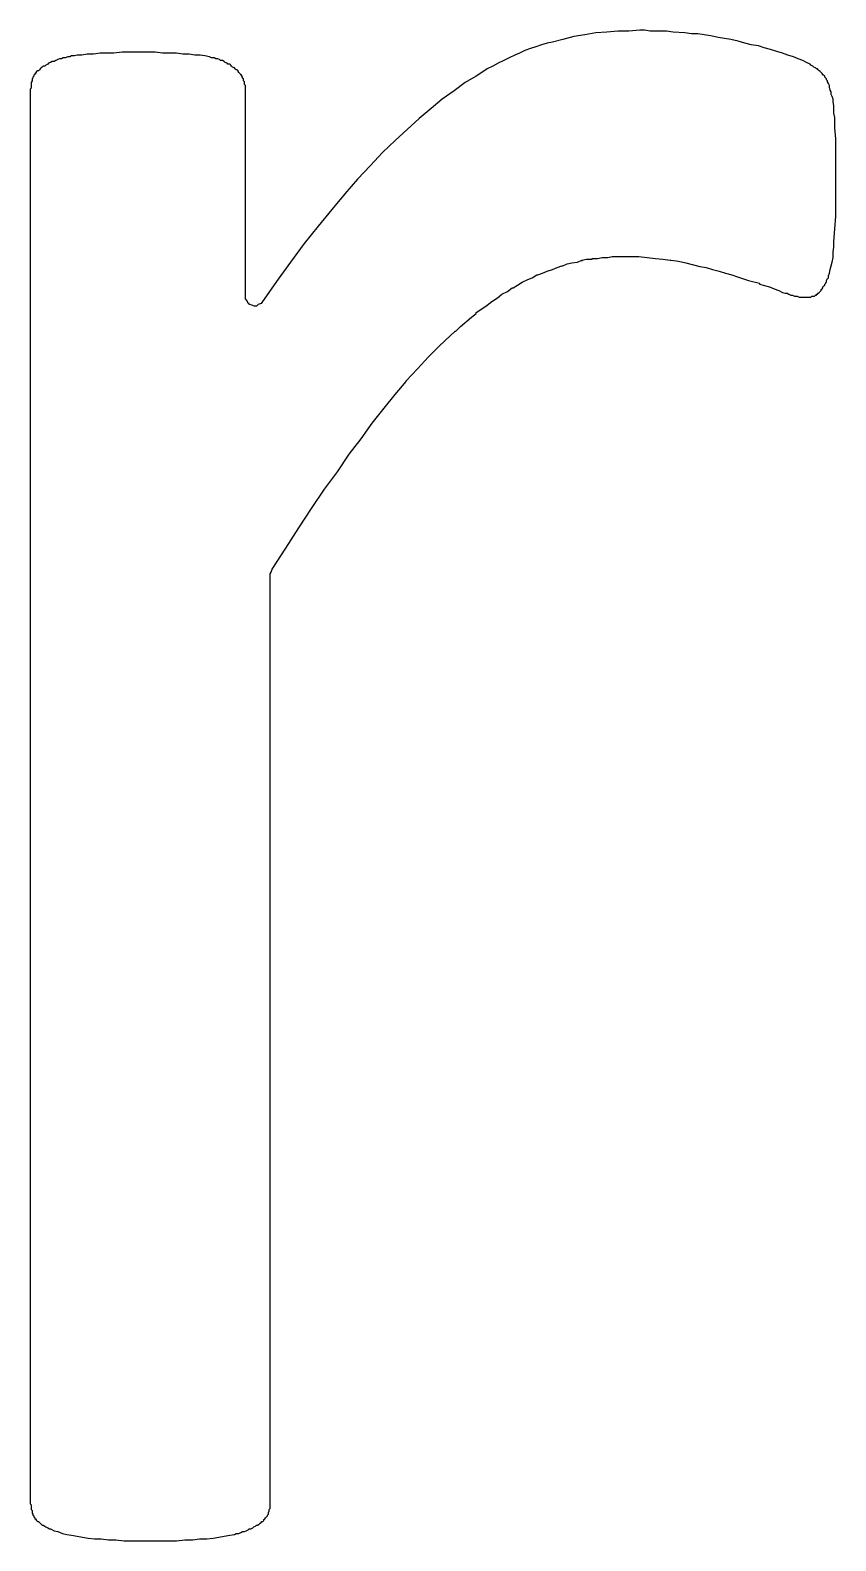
# Model space of a CAD drawing. Extents: x 114 to 420, y -150 to -26.
# Drawn here: x 129.314 to 130.19, y -147.27 to -145.628 of the extents above; entities that cross this region are included whole.
import ezdxf

# ---------------------------------------------------------------- set-up
doc = ezdxf.new("R2010")
doc.units = 0
doc.layers.add('BLACK', color=7, linetype='CONTINUOUS')

msp = doc.modelspace()

# ---------------------------------------------------------------- linework, layer by layer
at = {"layer": 'BLACK', "linetype": 'CONTINUOUS'}
for p, q in [((129.977, -145.628), (129.965, -145.629)), ((129.982, -145.628), (129.977, -145.628)), ((129.988, -145.629), (129.982, -145.628)), ((129.87, -145.644), (129.864, -145.646)), ((129.876, -145.642), (129.87, -145.644)), ((129.882, -145.641), (129.876, -145.642)), ((129.893, -145.638), (129.882, -145.641)), ((129.905, -145.635), (129.893, -145.638)), ((129.917, -145.633), (129.905, -145.635)), ((129.929, -145.631), (129.917, -145.633)), ((129.941, -145.63), (129.929, -145.631)), ((129.953, -145.629), (129.941, -145.63)), ((129.965, -145.629), (129.953, -145.629)), ((129.994, -145.629), (129.988, -145.629)), ((130, -145.629), (129.994, -145.629)), ((130.006, -145.629), (130, -145.629)), ((130.013, -145.63), (130.006, -145.629)), ((130.026, -145.631), (130.013, -145.63)), ((130.033, -145.632), (130.026, -145.631)), ((130.04, -145.632), (130.033, -145.632)), ((130.047, -145.633), (130.04, -145.632)), ((130.054, -145.634), (130.047, -145.633)), ((130.062, -145.636), (130.054, -145.634)), ((130.069, -145.637), (130.062, -145.636)), ((130.076, -145.638), (130.069, -145.637)), ((130.084, -145.64), (130.076, -145.638)), ((130.091, -145.642), (130.084, -145.64)), ((130.098, -145.644), (130.091, -145.642)), ((130.106, -145.645), (130.098, -145.644)), ((130.112, -145.647), (130.106, -145.645)), ((129.342, -145.661), (129.34, -145.662)), ((129.344, -145.66), (129.342, -145.661)), ((129.346, -145.659), (129.344, -145.66)), ((129.348, -145.659), (129.346, -145.659)), ((129.35, -145.658), (129.348, -145.659)), ((129.352, -145.658), (129.35, -145.658)), ((129.355, -145.657), (129.352, -145.658)), ((129.357, -145.657), (129.355, -145.657)), ((129.359, -145.656), (129.357, -145.657)), ((129.362, -145.656), (129.359, -145.656)), ((129.365, -145.655), (129.362, -145.656)), ((129.367, -145.655), (129.365, -145.655)), ((129.37, -145.655), (129.367, -145.655)), ((129.376, -145.654), (129.37, -145.655)), ((129.383, -145.654), (129.376, -145.654)), ((129.39, -145.653), (129.383, -145.654)), ((129.397, -145.653), (129.39, -145.653)), ((129.405, -145.653), (129.397, -145.653)), ((129.414, -145.652), (129.405, -145.653)), ((129.423, -145.652), (129.414, -145.652)), ((129.432, -145.652), (129.423, -145.652)), ((129.45, -145.652), (129.432, -145.652)), ((129.458, -145.653), (129.45, -145.652)), ((129.466, -145.653), (129.458, -145.653)), ((129.473, -145.653), (129.466, -145.653)), ((129.48, -145.654), (129.473, -145.653)), ((129.487, -145.654), (129.48, -145.654)), ((129.493, -145.655), (129.487, -145.654)), ((129.499, -145.655), (129.493, -145.655)), ((129.504, -145.656), (129.499, -145.655)), ((129.509, -145.657), (129.504, -145.656)), ((129.511, -145.658), (129.509, -145.657)), ((129.514, -145.658), (129.511, -145.658)), ((129.516, -145.659), (129.514, -145.658)), ((129.518, -145.659), (129.516, -145.659)), ((129.52, -145.66), (129.518, -145.659)), ((129.521, -145.661), (129.52, -145.66)), ((129.523, -145.661), (129.521, -145.661)), ((129.525, -145.662), (129.523, -145.661)), ((129.829, -145.661), (129.823, -145.664)), ((129.835, -145.658), (129.829, -145.661)), ((129.841, -145.655), (129.835, -145.658)), ((129.846, -145.653), (129.841, -145.655)), ((129.852, -145.65), (129.846, -145.653)), ((129.858, -145.648), (129.852, -145.65)), ((129.864, -145.646), (129.858, -145.648)), ((130.119, -145.649), (130.112, -145.647)), ((130.126, -145.651), (130.119, -145.649)), ((130.132, -145.653), (130.126, -145.651)), ((130.138, -145.655), (130.132, -145.653)), ((130.144, -145.657), (130.138, -145.655)), ((130.149, -145.659), (130.144, -145.657)), ((130.154, -145.661), (130.149, -145.659)), ((130.158, -145.663), (130.154, -145.661)), ((129.318, -145.678), (129.317, -145.679)), ((129.319, -145.676), (129.318, -145.677)), ((129.318, -145.677), (129.318, -145.678)), ((129.32, -145.675), (129.319, -145.675)), ((129.319, -145.675), (129.319, -145.676)), ((129.321, -145.673), (129.32, -145.674)), ((129.32, -145.674), (129.32, -145.675)), ((129.322, -145.672), (129.321, -145.673)), ((129.323, -145.672), (129.322, -145.672)), ((129.324, -145.671), (129.323, -145.672)), ((129.325, -145.67), (129.324, -145.671)), ((129.326, -145.669), (129.325, -145.67)), ((129.327, -145.668), (129.326, -145.669)), ((129.328, -145.667), (129.327, -145.668)), ((129.33, -145.667), (129.328, -145.667)), ((129.331, -145.666), (129.33, -145.667)), ((129.333, -145.665), (129.331, -145.666)), ((129.334, -145.664), (129.333, -145.665)), ((129.336, -145.663), (129.334, -145.664)), ((129.338, -145.662), (129.336, -145.663)), ((129.34, -145.662), (129.338, -145.662)), ((129.526, -145.663), (129.525, -145.662)), ((129.528, -145.664), (129.526, -145.663)), ((129.529, -145.665), (129.528, -145.664)), ((129.531, -145.665), (129.529, -145.665)), ((129.532, -145.666), (129.531, -145.665)), ((129.533, -145.667), (129.532, -145.666)), ((129.534, -145.668), (129.533, -145.667)), ((129.536, -145.669), (129.534, -145.668)), ((129.537, -145.67), (129.536, -145.669)), ((129.538, -145.671), (129.537, -145.67)), ((129.539, -145.671), (129.538, -145.671)), ((129.54, -145.672), (129.539, -145.671)), ((129.54, -145.673), (129.54, -145.672)), ((129.541, -145.674), (129.54, -145.673)), ((129.542, -145.675), (129.541, -145.674)), ((129.543, -145.676), (129.542, -145.675)), ((129.543, -145.677), (129.543, -145.676)), ((129.544, -145.677), (129.543, -145.677)), ((129.544, -145.678), (129.544, -145.677)), ((129.545, -145.679), (129.544, -145.678)), ((129.799, -145.678), (129.787, -145.685)), ((129.805, -145.674), (129.799, -145.678)), ((129.811, -145.67), (129.805, -145.674)), ((129.817, -145.667), (129.811, -145.67)), ((129.823, -145.664), (129.817, -145.667)), ((130.162, -145.665), (130.158, -145.663)), ((130.163, -145.666), (130.162, -145.665)), ((130.165, -145.667), (130.163, -145.666)), ((130.166, -145.668), (130.165, -145.667)), ((130.168, -145.669), (130.166, -145.668)), ((130.169, -145.67), (130.168, -145.669)), ((130.17, -145.67), (130.169, -145.67)), ((130.171, -145.671), (130.17, -145.67)), ((130.172, -145.672), (130.171, -145.671)), ((130.173, -145.673), (130.172, -145.672)), ((130.174, -145.674), (130.173, -145.673)), ((130.175, -145.675), (130.174, -145.674)), ((130.176, -145.676), (130.175, -145.675)), ((130.176, -145.677), (130.176, -145.676)), ((130.177, -145.677), (130.176, -145.677)), ((130.178, -145.678), (130.177, -145.677)), ((130.178, -145.679), (130.178, -145.678)), ((129.315, -145.691), (129.314, -145.692)), ((129.314, -145.692), (129.314, -145.694)), ((129.314, -145.694), (129.314, -145.695)), ((129.316, -145.683), (129.315, -145.685)), ((129.315, -145.685), (129.315, -145.686)), ((129.315, -145.686), (129.315, -145.687)), ((129.315, -145.687), (129.315, -145.688)), ((129.315, -145.688), (129.315, -145.689)), ((129.315, -145.689), (129.315, -145.691)), ((129.317, -145.68), (129.316, -145.681)), ((129.316, -145.681), (129.316, -145.682)), ((129.316, -145.682), (129.316, -145.683)), ((129.317, -145.679), (129.317, -145.679)), ((129.317, -145.679), (129.317, -145.68)), ((129.545, -145.68), (129.545, -145.679)), ((129.546, -145.681), (129.545, -145.68)), ((129.546, -145.682), (129.546, -145.681)), ((129.546, -145.683), (129.546, -145.682)), ((129.547, -145.684), (129.546, -145.683)), ((129.547, -145.685), (129.547, -145.684)), ((129.547, -145.686), (129.547, -145.685)), ((129.547, -145.687), (129.547, -145.686)), ((129.548, -145.688), (129.547, -145.687)), ((129.548, -145.69), (129.548, -145.688)), ((129.548, -145.691), (129.548, -145.69)), ((129.548, -145.692), (129.548, -145.691)), ((129.548, -145.694), (129.548, -145.692)), ((129.548, -145.695), (129.548, -145.694)), ((129.775, -145.694), (129.762, -145.703)), ((129.787, -145.685), (129.775, -145.694)), ((130.179, -145.68), (130.178, -145.679)), ((130.18, -145.681), (130.179, -145.68)), ((130.179, -145.68), (130.179, -145.68)), ((130.18, -145.682), (130.18, -145.681)), ((130.181, -145.683), (130.18, -145.682)), ((130.18, -145.682), (130.18, -145.682)), ((130.181, -145.684), (130.181, -145.683)), ((130.182, -145.686), (130.181, -145.684)), ((130.183, -145.688), (130.182, -145.686)), ((130.183, -145.69), (130.183, -145.688)), ((130.184, -145.693), (130.183, -145.69)), ((130.185, -145.695), (130.184, -145.693)), ((129.314, -145.695), (129.314, -147.227)), ((129.548, -145.918), (129.548, -145.695)), ((129.762, -145.703), (129.75, -145.713)), ((130.185, -145.698), (130.185, -145.695)), ((130.186, -145.7), (130.185, -145.698)), ((130.187, -145.703), (130.186, -145.7)), ((130.187, -145.706), (130.187, -145.703)), ((130.188, -145.71), (130.187, -145.706)), ((130.188, -145.714), (130.188, -145.71)), ((129.737, -145.724), (129.724, -145.736)), ((129.75, -145.713), (129.737, -145.724)), ((130.188, -145.718), (130.188, -145.714)), ((130.189, -145.723), (130.188, -145.718)), ((130.189, -145.728), (130.189, -145.723)), ((129.724, -145.736), (129.711, -145.748)), ((130.189, -145.734), (130.189, -145.728)), ((130.19, -145.746), (130.189, -145.734)), ((129.711, -145.748), (129.697, -145.761)), ((130.19, -145.76), (130.19, -145.746)), ((130.19, -145.777), (130.19, -145.76)), ((130.19, -145.76), (130.19, -145.76)), ((129.684, -145.775), (129.67, -145.79)), ((129.697, -145.761), (129.684, -145.775)), ((129.67, -145.79), (129.656, -145.806)), ((130.19, -145.795), (130.19, -145.777)), ((129.656, -145.806), (129.642, -145.823)), ((130.19, -145.813), (130.19, -145.795)), ((130.19, -145.795), (130.19, -145.795)), ((129.642, -145.823), (129.627, -145.841)), ((130.19, -145.83), (130.19, -145.813)), ((129.627, -145.841), (129.612, -145.86)), ((130.189, -145.844), (130.19, -145.83)), ((130.188, -145.858), (130.189, -145.844)), ((130.188, -145.864), (130.188, -145.858)), ((129.612, -145.86), (129.597, -145.88)), ((129.931, -145.876), (129.936, -145.875)), ((129.936, -145.875), (129.936, -145.875)), ((129.936, -145.875), (129.936, -145.875)), ((129.936, -145.875), (129.941, -145.875)), ((129.941, -145.875), (129.942, -145.875)), ((129.942, -145.875), (129.947, -145.874)), ((129.942, -145.875), (129.942, -145.875)), ((129.947, -145.874), (129.947, -145.874)), ((129.947, -145.874), (129.947, -145.874)), ((129.947, -145.874), (129.953, -145.874)), ((129.953, -145.874), (129.953, -145.874)), ((129.953, -145.874), (129.953, -145.874)), ((129.953, -145.874), (129.958, -145.874)), ((129.958, -145.874), (129.958, -145.874)), ((129.958, -145.874), (129.958, -145.874)), ((129.958, -145.874), (129.967, -145.874)), ((129.967, -145.874), (129.967, -145.874)), ((129.967, -145.874), (129.967, -145.874)), ((129.967, -145.874), (129.976, -145.874)), ((129.976, -145.874), (129.976, -145.874)), ((129.976, -145.874), (129.976, -145.874)), ((129.976, -145.874), (129.985, -145.875)), ((129.985, -145.875), (129.985, -145.875)), ((129.985, -145.875), (129.985, -145.875)), ((129.985, -145.875), (129.994, -145.876)), ((130.186, -145.88), (130.187, -145.875)), ((130.187, -145.869), (130.188, -145.864)), ((130.187, -145.875), (130.187, -145.869)), ((129.597, -145.88), (129.582, -145.901)), ((129.871, -145.892), (129.876, -145.89)), ((129.876, -145.89), (129.882, -145.888)), ((129.876, -145.89), (129.876, -145.89)), ((129.876, -145.89), (129.876, -145.89)), ((129.882, -145.888), (129.887, -145.886)), ((129.882, -145.888), (129.882, -145.888)), ((129.882, -145.888), (129.882, -145.888)), ((129.887, -145.886), (129.892, -145.884)), ((129.887, -145.886), (129.887, -145.886)), ((129.887, -145.886), (129.887, -145.886)), ((129.892, -145.884), (129.892, -145.884)), ((129.892, -145.884), (129.893, -145.884)), ((129.893, -145.884), (129.898, -145.882)), ((129.898, -145.882), (129.903, -145.881)), ((129.898, -145.882), (129.898, -145.882)), ((129.898, -145.882), (129.898, -145.882)), ((129.903, -145.881), (129.909, -145.88)), ((129.903, -145.881), (129.903, -145.881)), ((129.903, -145.881), (129.903, -145.881)), ((129.909, -145.88), (129.914, -145.878)), ((129.909, -145.88), (129.909, -145.88)), ((129.909, -145.88), (129.909, -145.88)), ((129.914, -145.878), (129.919, -145.877)), ((129.914, -145.878), (129.914, -145.879)), ((129.914, -145.879), (129.914, -145.878)), ((129.919, -145.877), (129.92, -145.877)), ((129.92, -145.877), (129.92, -145.877)), ((129.92, -145.877), (129.925, -145.877)), ((129.925, -145.877), (129.925, -145.876)), ((129.925, -145.876), (129.93, -145.876)), ((129.925, -145.877), (129.925, -145.877)), ((129.93, -145.876), (129.931, -145.876)), ((129.931, -145.876), (129.931, -145.876)), ((129.994, -145.876), (129.994, -145.876)), ((129.994, -145.876), (129.994, -145.876)), ((129.994, -145.876), (130.002, -145.877)), ((130.002, -145.877), (130.002, -145.877)), ((130.002, -145.877), (130.002, -145.877)), ((130.002, -145.877), (130.01, -145.878)), ((130.01, -145.878), (130.011, -145.878)), ((130.011, -145.878), (130.011, -145.878)), ((130.011, -145.878), (130.019, -145.879)), ((130.019, -145.879), (130.019, -145.879)), ((130.019, -145.879), (130.019, -145.879)), ((130.019, -145.879), (130.027, -145.881)), ((130.027, -145.881), (130.027, -145.881)), ((130.027, -145.881), (130.027, -145.881)), ((130.027, -145.881), (130.042, -145.885)), ((130.042, -145.885), (130.042, -145.885)), ((130.042, -145.885), (130.042, -145.885)), ((130.042, -145.885), (130.049, -145.886)), ((130.049, -145.886), (130.049, -145.886)), ((130.049, -145.886), (130.049, -145.886)), ((130.049, -145.886), (130.056, -145.888)), ((130.056, -145.888), (130.056, -145.888)), ((130.056, -145.888), (130.056, -145.888)), ((130.056, -145.888), (130.063, -145.89)), ((130.063, -145.89), (130.063, -145.89)), ((130.063, -145.89), (130.063, -145.89)), ((130.063, -145.89), (130.07, -145.892)), ((130.183, -145.892), (130.184, -145.888)), ((130.184, -145.888), (130.185, -145.884)), ((130.185, -145.884), (130.186, -145.88)), ((129.582, -145.901), (129.566, -145.924)), ((129.833, -145.912), (129.838, -145.908)), ((129.838, -145.908), (129.838, -145.908)), ((129.838, -145.908), (129.839, -145.908)), ((129.839, -145.908), (129.844, -145.905)), ((129.844, -145.905), (129.849, -145.902)), ((129.844, -145.905), (129.844, -145.905)), ((129.844, -145.905), (129.844, -145.905)), ((129.849, -145.902), (129.855, -145.899)), ((129.849, -145.902), (129.849, -145.902)), ((129.849, -145.902), (129.849, -145.902)), ((129.855, -145.899), (129.86, -145.897)), ((129.855, -145.899), (129.855, -145.899)), ((129.855, -145.899), (129.855, -145.899)), ((129.86, -145.897), (129.865, -145.894)), ((129.86, -145.897), (129.86, -145.897)), ((129.86, -145.897), (129.86, -145.897)), ((129.865, -145.894), (129.866, -145.894)), ((129.866, -145.894), (129.871, -145.892)), ((129.866, -145.894), (129.866, -145.894)), ((129.871, -145.892), (129.871, -145.892)), ((129.871, -145.892), (129.871, -145.892)), ((130.07, -145.892), (130.07, -145.892)), ((130.07, -145.892), (130.07, -145.892)), ((130.07, -145.892), (130.077, -145.894)), ((130.077, -145.894), (130.077, -145.894)), ((130.077, -145.894), (130.077, -145.894)), ((130.077, -145.894), (130.083, -145.896)), ((130.083, -145.896), (130.083, -145.896)), ((130.083, -145.896), (130.083, -145.896)), ((130.083, -145.896), (130.095, -145.9)), ((130.095, -145.9), (130.095, -145.9)), ((130.095, -145.9), (130.095, -145.9)), ((130.095, -145.9), (130.107, -145.903)), ((130.107, -145.903), (130.107, -145.904)), ((130.107, -145.904), (130.107, -145.904)), ((130.107, -145.904), (130.118, -145.907)), ((130.118, -145.907), (130.118, -145.907)), ((130.118, -145.907), (130.118, -145.907)), ((130.118, -145.907), (130.123, -145.909)), ((130.175, -145.909), (130.176, -145.908)), ((130.176, -145.907), (130.177, -145.906)), ((130.176, -145.908), (130.176, -145.907)), ((130.177, -145.906), (130.178, -145.905)), ((130.178, -145.904), (130.179, -145.903)), ((130.178, -145.905), (130.178, -145.904)), ((130.179, -145.903), (130.18, -145.901)), ((130.18, -145.9), (130.181, -145.898)), ((130.18, -145.901), (130.18, -145.9)), ((130.181, -145.898), (130.182, -145.897)), ((130.182, -145.895), (130.183, -145.892)), ((130.182, -145.897), (130.182, -145.895)), ((129.548, -145.919), (129.548, -145.918)), ((129.548, -145.92), (129.548, -145.919)), ((129.55, -145.922), (129.548, -145.92)), ((129.551, -145.925), (129.55, -145.922)), ((129.566, -145.924), (129.565, -145.925)), ((129.566, -145.924), (129.566, -145.924)), ((129.811, -145.927), (129.816, -145.923)), ((129.816, -145.923), (129.822, -145.919)), ((129.816, -145.923), (129.816, -145.923)), ((129.816, -145.923), (129.816, -145.923)), ((129.822, -145.919), (129.827, -145.915)), ((129.822, -145.919), (129.822, -145.919)), ((129.822, -145.919), (129.822, -145.919)), ((129.827, -145.915), (129.833, -145.912)), ((129.827, -145.915), (129.827, -145.915)), ((129.827, -145.915), (129.827, -145.915)), ((129.833, -145.912), (129.833, -145.912)), ((129.833, -145.912), (129.833, -145.912)), ((130.123, -145.909), (130.123, -145.909)), ((130.123, -145.909), (130.123, -145.909)), ((130.123, -145.909), (130.128, -145.911)), ((130.128, -145.911), (130.132, -145.913)), ((130.132, -145.913), (130.135, -145.914)), ((130.135, -145.914), (130.137, -145.914)), ((130.137, -145.914), (130.139, -145.915)), ((130.139, -145.915), (130.141, -145.916)), ((130.141, -145.916), (130.143, -145.916)), ((130.143, -145.916), (130.145, -145.917)), ((130.145, -145.917), (130.146, -145.917)), ((130.146, -145.917), (130.148, -145.917)), ((130.148, -145.917), (130.15, -145.918)), ((130.15, -145.918), (130.152, -145.918)), ((130.152, -145.918), (130.153, -145.918)), ((130.153, -145.918), (130.155, -145.918)), ((130.155, -145.918), (130.156, -145.918)), ((130.156, -145.918), (130.157, -145.918)), ((130.157, -145.918), (130.159, -145.918)), ((130.159, -145.918), (130.16, -145.918)), ((130.16, -145.918), (130.161, -145.918)), ((130.161, -145.918), (130.162, -145.918)), ((130.162, -145.918), (130.163, -145.918)), ((130.163, -145.918), (130.164, -145.917)), ((130.164, -145.917), (130.165, -145.917)), ((130.165, -145.917), (130.166, -145.917)), ((130.166, -145.917), (130.167, -145.917)), ((130.167, -145.917), (130.168, -145.916)), ((130.168, -145.916), (130.169, -145.916)), ((130.169, -145.916), (130.169, -145.915)), ((130.169, -145.915), (130.17, -145.915)), ((130.17, -145.915), (130.171, -145.914)), ((130.17, -145.915), (130.17, -145.915)), ((130.171, -145.914), (130.172, -145.913)), ((130.172, -145.913), (130.173, -145.912)), ((130.172, -145.913), (130.172, -145.913)), ((130.173, -145.912), (130.174, -145.911)), ((130.174, -145.91), (130.175, -145.909)), ((130.174, -145.911), (130.174, -145.91)), ((129.552, -145.925), (129.551, -145.925)), ((129.552, -145.926), (129.552, -145.925)), ((129.555, -145.927), (129.552, -145.926)), ((129.558, -145.928), (129.555, -145.927)), ((129.559, -145.928), (129.558, -145.928)), ((129.56, -145.928), (129.559, -145.928)), ((129.562, -145.926), (129.56, -145.928)), ((129.565, -145.925), (129.562, -145.926)), ((129.782, -145.95), (129.794, -145.94)), ((129.794, -145.94), (129.799, -145.936)), ((129.794, -145.94), (129.794, -145.94)), ((129.794, -145.94), (129.794, -145.94)), ((129.799, -145.935), (129.805, -145.931)), ((129.799, -145.936), (129.799, -145.935)), ((129.799, -145.935), (129.799, -145.935)), ((129.805, -145.931), (129.811, -145.927)), ((129.805, -145.931), (129.805, -145.931)), ((129.805, -145.931), (129.805, -145.931)), ((129.811, -145.927), (129.811, -145.927)), ((129.811, -145.927), (129.811, -145.927)), ((129.771, -145.96), (129.776, -145.955)), ((129.776, -145.955), (129.776, -145.955)), ((129.776, -145.955), (129.777, -145.955)), ((129.777, -145.955), (129.782, -145.95)), ((129.782, -145.95), (129.782, -145.95)), ((129.782, -145.95), (129.782, -145.95)), ((129.747, -145.983), (129.759, -145.971)), ((129.759, -145.971), (129.771, -145.96)), ((129.759, -145.971), (129.759, -145.971)), ((129.759, -145.971), (129.759, -145.971)), ((129.771, -145.96), (129.771, -145.96)), ((129.771, -145.96), (129.771, -145.96)), ((129.735, -145.996), (129.747, -145.983)), ((129.747, -145.983), (129.747, -145.983)), ((129.747, -145.983), (129.747, -145.983)), ((129.723, -146.009), (129.735, -145.996)), ((129.735, -145.996), (129.735, -145.996)), ((129.735, -145.996), (129.735, -145.996)), ((129.711, -146.024), (129.723, -146.01)), ((129.723, -146.01), (129.723, -146.009)), ((129.723, -146.01), (129.723, -146.01)), ((129.686, -146.055), (129.699, -146.039)), ((129.699, -146.039), (129.711, -146.024)), ((129.699, -146.039), (129.699, -146.039)), ((129.699, -146.039), (129.699, -146.039)), ((129.711, -146.024), (129.711, -146.024)), ((129.711, -146.024), (129.711, -146.024)), ((129.674, -146.072), (129.686, -146.055)), ((129.686, -146.055), (129.686, -146.055)), ((129.686, -146.055), (129.686, -146.055)), ((129.661, -146.089), (129.674, -146.072)), ((129.674, -146.072), (129.674, -146.072)), ((129.674, -146.072), (129.674, -146.072)), ((129.648, -146.108), (129.661, -146.089)), ((129.661, -146.089), (129.661, -146.089)), ((129.661, -146.089), (129.661, -146.089)), ((129.634, -146.127), (129.648, -146.108)), ((129.648, -146.108), (129.648, -146.108)), ((129.648, -146.108), (129.648, -146.108)), ((129.62, -146.148), (129.634, -146.127)), ((129.634, -146.127), (129.634, -146.127)), ((129.634, -146.127), (129.634, -146.127)), ((129.606, -146.169), (129.62, -146.148)), ((129.62, -146.148), (129.62, -146.148)), ((129.62, -146.148), (129.62, -146.148)), ((129.592, -146.191), (129.606, -146.169)), ((129.606, -146.169), (129.606, -146.169)), ((129.606, -146.169), (129.606, -146.169)), ((129.577, -146.214), (129.592, -146.191)), ((129.592, -146.191), (129.592, -146.191)), ((129.592, -146.191), (129.592, -146.191)), ((129.575, -146.219), (129.576, -146.217)), ((129.575, -147.227), (129.575, -146.219)), ((129.576, -146.217), (129.577, -146.214)), ((129.314, -147.227), (129.314, -147.229)), ((129.314, -147.229), (129.314, -147.23)), ((129.314, -147.23), (129.315, -147.231)), ((129.315, -147.231), (129.315, -147.233)), ((129.315, -147.233), (129.315, -147.234)), ((129.315, -147.234), (129.315, -147.235)), ((129.315, -147.235), (129.315, -147.236)), ((129.315, -147.236), (129.316, -147.237)), ((129.316, -147.237), (129.316, -147.239)), ((129.573, -147.239), (129.574, -147.238)), ((129.574, -147.236), (129.575, -147.235)), ((129.574, -147.237), (129.574, -147.236)), ((129.574, -147.238), (129.574, -147.237)), ((129.575, -147.229), (129.575, -147.227)), ((129.575, -147.23), (129.575, -147.229)), ((129.575, -147.231), (129.575, -147.23)), ((129.575, -147.233), (129.575, -147.231)), ((129.575, -147.234), (129.575, -147.233)), ((129.575, -147.235), (129.575, -147.234)), ((129.316, -147.239), (129.316, -147.24)), ((129.316, -147.24), (129.317, -147.241)), ((129.317, -147.241), (129.317, -147.242)), ((129.317, -147.242), (129.317, -147.242)), ((129.317, -147.242), (129.318, -147.243)), ((129.318, -147.243), (129.318, -147.244)), ((129.318, -147.244), (129.319, -147.245)), ((129.319, -147.245), (129.319, -147.246)), ((129.319, -147.246), (129.32, -147.246)), ((129.32, -147.246), (129.32, -147.247)), ((129.32, -147.247), (129.321, -147.248)), ((129.321, -147.248), (129.322, -147.249)), ((129.322, -147.249), (129.323, -147.249)), ((129.323, -147.249), (129.324, -147.25)), ((129.324, -147.25), (129.325, -147.251)), ((129.325, -147.251), (129.326, -147.252)), ((129.326, -147.252), (129.327, -147.253)), ((129.327, -147.253), (129.328, -147.253)), ((129.328, -147.253), (129.33, -147.254)), ((129.33, -147.254), (129.331, -147.255)), ((129.557, -147.255), (129.559, -147.254)), ((129.559, -147.254), (129.56, -147.253)), ((129.56, -147.253), (129.561, -147.253)), ((129.561, -147.253), (129.563, -147.252)), ((129.563, -147.252), (129.564, -147.251)), ((129.564, -147.251), (129.565, -147.25)), ((129.565, -147.25), (129.566, -147.249)), ((129.566, -147.249), (129.567, -147.249)), ((129.567, -147.249), (129.568, -147.248)), ((129.568, -147.247), (129.569, -147.246)), ((129.568, -147.248), (129.568, -147.247)), ((129.569, -147.246), (129.57, -147.245)), ((129.57, -147.245), (129.571, -147.244)), ((129.57, -147.245), (129.57, -147.245)), ((129.571, -147.244), (129.572, -147.243)), ((129.572, -147.242), (129.573, -147.241)), ((129.572, -147.243), (129.572, -147.242)), ((129.573, -147.24), (129.573, -147.239)), ((129.573, -147.241), (129.573, -147.24)), ((129.331, -147.255), (129.333, -147.256)), ((129.333, -147.256), (129.335, -147.257)), ((129.335, -147.257), (129.336, -147.257)), ((129.336, -147.257), (129.34, -147.259)), ((129.34, -147.259), (129.344, -147.26)), ((129.344, -147.26), (129.349, -147.262)), ((129.349, -147.262), (129.354, -147.263)), ((129.354, -147.263), (129.359, -147.264)), ((129.359, -147.264), (129.365, -147.265)), ((129.365, -147.265), (129.371, -147.266)), ((129.371, -147.266), (129.377, -147.267)), ((129.377, -147.267), (129.384, -147.268)), ((129.384, -147.268), (129.391, -147.268)), ((129.391, -147.268), (129.399, -147.269)), ((129.399, -147.269), (129.407, -147.269)), ((129.407, -147.269), (129.416, -147.27)), ((129.416, -147.27), (129.425, -147.27)), ((129.425, -147.27), (129.434, -147.27)), ((129.434, -147.27), (129.444, -147.27)), ((129.444, -147.27), (129.454, -147.27)), ((129.454, -147.27), (129.464, -147.27)), ((129.464, -147.27), (129.473, -147.27)), ((129.473, -147.27), (129.482, -147.269)), ((129.482, -147.269), (129.491, -147.269)), ((129.491, -147.269), (129.498, -147.268)), ((129.498, -147.268), (129.506, -147.268)), ((129.506, -147.268), (129.513, -147.267)), ((129.513, -147.267), (129.519, -147.266)), ((129.519, -147.266), (129.525, -147.265)), ((129.525, -147.265), (129.531, -147.264)), ((129.531, -147.264), (129.536, -147.263)), ((129.536, -147.263), (129.538, -147.262)), ((129.538, -147.262), (129.541, -147.262)), ((129.541, -147.262), (129.543, -147.261)), ((129.543, -147.261), (129.545, -147.26)), ((129.545, -147.26), (129.547, -147.26)), ((129.547, -147.26), (129.549, -147.259)), ((129.549, -147.259), (129.551, -147.258)), ((129.551, -147.258), (129.552, -147.257)), ((129.552, -147.257), (129.554, -147.257)), ((129.554, -147.257), (129.556, -147.256)), ((129.556, -147.256), (129.557, -147.255))]:
    msp.add_line(p, q, dxfattribs=at)

doc.saveas('drawing.dxf')
